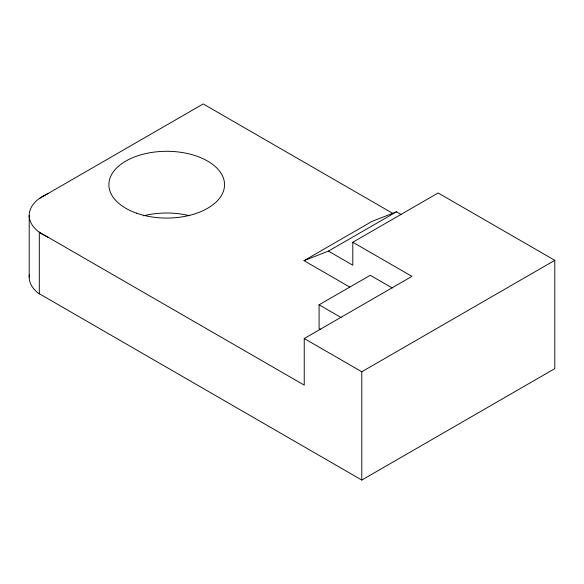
<?xml version="1.0" encoding="UTF-8"?>
<svg xmlns="http://www.w3.org/2000/svg" width="584" height="584" viewBox="0 0 584 584"><rect width="100%" height="100%" fill="white"/><g stroke="black" fill="none" stroke-linecap="round" stroke-linejoin="round"><path stroke-width="0.88" d="M39.31 198.567L203.21 103.937L393.207 213.627M349.758 287.065L304.008 260.654L372.044 221.373L396.448 211.831L401.171 214.562M304.008 260.654L328.412 251.113L396.448 211.831M328.412 251.113L352.816 265.202L352.816 242.243L438.139 192.983L554.8 260.333L554.8 368.628L361.788 480.063L37.989 292.971A47.494 27.419 0 0 1 29.404 274.538M320.652 329.361L319.083 328.449L319.083 304.819L370.263 275.276L392.273 287.978M39.31 293.883L39.31 232.177L304.235 385.126L304.235 338.537L411.924 276.371L352.816 242.243M304.235 338.537L361.788 371.767L554.8 260.333M48.195 193.435L42.69 196.224L37.989 199.48A47.494 27.419 0 0 0 37.989 231.264L42.69 234.512L48.195 237.308M319.083 304.819L341.092 317.528M361.788 371.767L361.788 480.063M29.2 215.372L29.2 277.079M143.562 215.803A57.831 33.39 0 0 1 189.493 215.708M136.408 213.123A57.831 33.39 0 0 0 224.519 185.624A57.831 33.39 0 0 0 139.211 155.315A57.831 33.39 0 0 0 136.408 213.123"/></g></svg>
